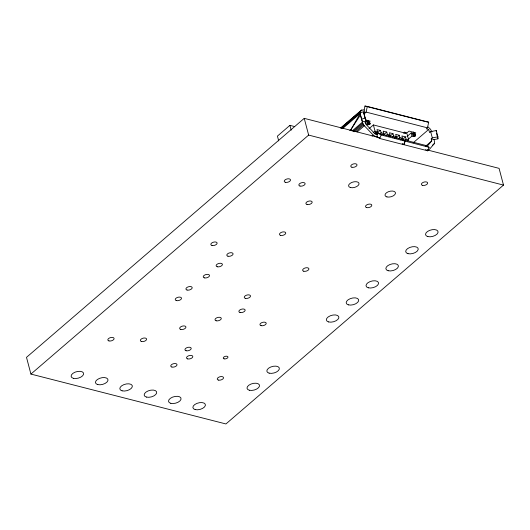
<?xml version="1.0" encoding="UTF-8"?>
<svg xmlns="http://www.w3.org/2000/svg" width="530" height="530" viewBox="0 0 530 530"><rect width="100%" height="100%" fill="white"/><g stroke="black" fill="none" stroke-linecap="round" stroke-linejoin="round"><path stroke-width="0.79" d="M375.174 133.739C378.327 135.759 377.4 130.95 380.527 130.473L381.136 132.772L383.819 133.461L383.21 131.162L386.761 132.069L387.37 134.375L390.053 135.064L389.444 132.758L392.995 133.673L393.598 135.971L396.288 136.66L395.678 134.362L399.223 135.269L399.832 137.568L402.515 138.257L401.912 135.958L405.457 136.873L406.066 139.171L408.61 139.821L406.947 133.547L373.385 124.934L369.046 128.671M427.16 146.326L431.764 140.927L431.215 138.84L434.09 139.576L437.946 138.827L437.912 136.806L436.256 130.532L430.658 131.619L429.552 132.566L428.724 129.426L426.325 128.81L427.458 127.843L428.697 122.178L367.33 106.431L366.084 112.095L364.958 113.062L364.13 109.922L361.321 110.227L360.161 112.612L341.499 128.671M364.13 109.922L364.978 106.046L367.33 106.431M427.286 149.95L429.293 149.506L434.242 143.709L434.567 142.298L434.09 139.576M381.13 134.984L405.006 141.112L403.694 144.644L379.818 138.516L381.13 134.984L377.91 133.162L376.784 134.13L374.862 133.639L365.601 123.954L365.044 121.86L362.169 121.118L359.764 112.916L363.408 111.837L366.15 120.913L365.044 121.86M401.978 139.337L425.855 145.465L429.075 147.287L427.763 150.818L403.886 144.69L405.198 141.159L401.786 139.291L377.91 133.162M368.516 121.304L365.634 121.218L366.462 124.358C368.032 126.047 372.491 122.88 368.416 122.675L367.793 120.323M403.588 133.229L405.112 132.321L407.252 132.639L409.041 131.102L415.752 132.825L413.963 134.362C418.037 134.567 413.579 137.734 412.009 136.044L408.438 139.118M359.764 112.916L360.513 114.844L351.039 129.419L349.787 130.493M294.72 126.584L289.923 125.352L277.428 136.104L278.694 140.887M379.606 137.701L304.227 118.356L26.5 357.352L30.919 374.081L225.926 423.954L503.5 185.096L499.081 168.361L427.717 150.05M30.919 374.081L308.652 135.09L503.5 185.096M340.79 127.896L361.321 110.227M340.744 128.141L361.897 109.935M341.592 127.922L360.261 111.856M342.784 128.432L360.201 113.44L351.039 129.419L351.403 130.784M352.185 130.95L362.434 122.132L360.513 114.844M353.093 131.347L362.739 123.046L362.434 122.132M354.119 131.758L363.163 123.974L362.739 123.046M355.862 131.632L363.699 124.888L363.163 123.974M357.101 131.996L364.335 125.769L363.699 124.888M368.416 122.675L370.205 121.132L365.733 119.985M373.186 132.811L375.048 131.208L377.585 131.864L376.976 129.559L380.527 130.473M372.087 136.177L373.299 135.137L375.843 136.747L379.202 137.674M375.108 133.997L377.585 131.864M379.897 133.838L381.136 132.772M382.58 134.527L383.819 133.461M382.216 134.395L383.634 134.759L386.761 132.069M386.125 135.441L387.37 134.375M388.815 136.13L390.053 135.064M388.45 135.998L389.868 136.362L392.995 133.673M392.359 137.038L393.598 135.971M394.426 138.264L396.288 136.66M399.223 135.269L396.135 138.131M398.593 138.641L399.832 137.568M400.66 139.86L402.515 138.257M405.457 136.873L402.369 139.728M407.014 136.495L411.181 132.904L412.824 133.268L414.281 132.878M404.827 140.238L406.066 139.171M407.365 140.887L408.61 139.821M413.175 142.809L428.724 129.426M431.215 138.84L432.314 137.893L437.912 136.806M425.736 146.121L431.764 140.927M432.434 145.266L434.242 143.709M361.427 119.19L365.064 118.111L366.15 120.913M426.352 121.801L428.697 122.178M364.978 106.046L425.55 121.595M366.084 112.095L427.458 127.843M363.361 112.651L364.958 113.062M375.982 132.798L377.4 133.162M375.306 132.785L377.44 133.335M382.249 134.567L383.634 134.759M388.483 136.164L389.868 136.362M375.319 132.97L377.453 133.514M375.313 133.162L377.446 133.706M375.286 133.355L377.413 133.904M405.198 141.159L429.075 147.287M375.24 133.553L377.367 134.097M425.557 149.573L427.763 150.818M402.23 143.756L403.886 144.69M402.588 144.021L403.694 144.644M379.818 138.516L377.612 137.27L376.784 134.13M428.061 126.915L430.393 129.141L431.99 131.864M364.335 125.769L373.299 135.137M436.495 133.341L437.117 135.693M437.528 137.263L437.946 138.827M430.658 131.619L432.314 137.893M415.175 134.037L415.586 135.601M415.05 134.183L415.46 135.746M414.884 134.315L415.301 135.885M414.692 134.448L415.109 136.018M414.062 132.99L414.891 136.13M413.824 133.09L414.652 136.23M413.34 132.01L414.407 136.309M413.32 133.229L414.149 136.362M413.069 133.262L413.897 136.395M412.824 133.268L413.652 136.409M412.592 133.255L413.42 136.389M411.181 132.904L412.009 136.044M404.675 131.97L405.092 133.534M373.385 124.934L375.048 131.208M369.622 122.344L370.039 123.914M369.496 122.49L369.913 124.06M369.337 122.629L369.755 124.199M369.145 122.761L369.562 124.325M368.926 122.874L369.344 124.444M368.277 121.403L369.105 124.537M368.032 121.483L368.86 124.616M367.774 121.536L368.602 124.676M367.522 121.569L368.35 124.709M367.277 121.582L368.105 124.716M367.045 121.562L367.873 124.702M363.408 111.837L365.064 118.111M304.227 118.356L308.652 135.09M289.923 125.352L291.189 130.135M436.256 130.532L436.276 131.877M146.479 397.089A6.439 3.352 -14.8 0 0 156.648 393.048A6.439 3.352 -14.8 0 0 148.208 390.882A6.439 3.352 -14.8 0 0 146.479 397.089M350.489 187.567A5.386 2.809 -14.8 0 0 359.002 184.188A5.386 2.809 -14.8 0 0 351.94 182.38A5.386 2.809 -14.8 0 0 350.489 187.567M386.933 196.922A5.386 2.809 -14.8 0 0 395.44 193.543A5.386 2.809 -14.8 0 0 388.377 191.727A5.386 2.809 -14.8 0 0 386.933 196.922M171.899 367.045A3.22 1.676 -14.8 0 0 176.987 365.024A3.22 1.676 -14.8 0 0 172.767 363.944A3.22 1.676 -14.8 0 0 171.899 367.045M218.406 380.089A3.22 1.676 -14.8 0 0 223.488 378.069A3.22 1.676 -14.8 0 0 219.268 376.982A3.22 1.676 -14.8 0 0 218.406 380.089M216.174 320.789A3.22 1.676 -14.8 0 0 221.255 318.769A3.22 1.676 -14.8 0 0 217.042 317.682A3.22 1.676 -14.8 0 0 216.174 320.789M180.816 329.441A3.22 1.676 -14.8 0 0 185.904 327.421A3.22 1.676 -14.8 0 0 181.684 326.341A3.22 1.676 -14.8 0 0 180.816 329.441M227.966 256.222A3.22 1.676 -14.8 0 0 233.048 254.201A3.22 1.676 -14.8 0 0 228.834 253.115A3.22 1.676 -14.8 0 0 227.966 256.222M187.07 290.049A3.22 1.676 -14.8 0 0 192.158 288.029A3.22 1.676 -14.8 0 0 187.938 286.949A3.22 1.676 -14.8 0 0 187.07 290.049M108.975 340.923A3.22 1.676 -14.8 0 0 114.063 338.909A3.22 1.676 -14.8 0 0 109.843 337.822A3.22 1.676 -14.8 0 0 108.975 340.923M261.091 325.665A3.22 1.676 -14.8 0 0 266.179 323.644A3.22 1.676 -14.8 0 0 261.959 322.565A3.22 1.676 -14.8 0 0 261.091 325.665M141.497 341.512A3.22 1.676 -14.8 0 0 146.578 339.492A3.22 1.676 -14.8 0 0 142.358 338.412A3.22 1.676 -14.8 0 0 141.497 341.512M366.674 207.601A3.22 1.676 -14.8 0 0 371.762 205.58A3.22 1.676 -14.8 0 0 367.542 204.5A3.22 1.676 -14.8 0 0 366.674 207.601M307.049 204.487A3.22 1.676 -14.8 0 0 312.137 202.473A3.22 1.676 -14.8 0 0 307.917 201.387A3.22 1.676 -14.8 0 0 307.049 204.487M217.28 266.776A3.22 1.676 -14.8 0 0 222.368 264.755A3.22 1.676 -14.8 0 0 218.148 263.675A3.22 1.676 -14.8 0 0 217.28 266.776M300.006 186.063A3.22 1.676 -14.8 0 0 305.094 184.042A3.22 1.676 -14.8 0 0 300.874 182.956A3.22 1.676 -14.8 0 0 300.006 186.063M211.993 245.476A3.22 1.676 -14.8 0 0 217.081 243.456A3.22 1.676 -14.8 0 0 212.861 242.369A3.22 1.676 -14.8 0 0 211.993 245.476M303.783 271.241A3.22 1.676 -14.8 0 0 308.871 269.227A3.22 1.676 -14.8 0 0 304.651 268.14A3.22 1.676 -14.8 0 0 303.783 271.241M186.103 350.747A3.22 1.676 -14.8 0 0 191.184 348.727A3.22 1.676 -14.8 0 0 186.971 347.64A3.22 1.676 -14.8 0 0 186.103 350.747M204.388 277.872A3.22 1.676 -14.8 0 0 209.469 275.852A3.22 1.676 -14.8 0 0 205.249 274.772A3.22 1.676 -14.8 0 0 204.388 277.872M245.39 298.363A3.22 1.676 -14.8 0 0 250.471 296.349A3.22 1.676 -14.8 0 0 246.258 295.263A3.22 1.676 -14.8 0 0 245.39 298.363M240.03 312.501A3.22 1.676 -14.8 0 0 245.112 310.481A3.22 1.676 -14.8 0 0 240.892 309.401A3.22 1.676 -14.8 0 0 240.03 312.501M176.384 300.603A3.22 1.676 -14.8 0 0 181.472 298.582A3.22 1.676 -14.8 0 0 177.252 297.502A3.22 1.676 -14.8 0 0 176.384 300.603M187.686 358.909A3.22 1.676 -14.8 0 0 192.768 356.889A3.22 1.676 -14.8 0 0 188.548 355.802A3.22 1.676 -14.8 0 0 187.686 358.909M224.117 358.843A2.418 1.259 -14.8 0 0 227.946 357.326A2.418 1.259 -14.8 0 0 224.773 356.511A2.418 1.259 -14.8 0 0 224.117 358.843M422.542 185.374A3.22 1.676 -14.8 0 0 427.63 183.353A3.22 1.676 -14.8 0 0 423.41 182.274A3.22 1.676 -14.8 0 0 422.542 185.374M351.913 167.248A3.22 1.676 -14.8 0 0 356.995 165.227A3.22 1.676 -14.8 0 0 352.781 164.148A3.22 1.676 -14.8 0 0 351.913 167.248M285.392 182.313A3.22 1.676 -14.8 0 0 290.48 180.293A3.22 1.676 -14.8 0 0 286.26 179.206A3.22 1.676 -14.8 0 0 285.392 182.313M280.635 235.386A3.22 1.676 -14.8 0 0 285.716 233.366A3.22 1.676 -14.8 0 0 281.503 232.286A3.22 1.676 -14.8 0 0 280.635 235.386M170.832 403.337A6.439 3.352 -14.8 0 0 181.002 399.302A6.439 3.352 -14.8 0 0 172.561 397.136A6.439 3.352 -14.8 0 0 170.832 403.337M73.405 378.334A6.439 3.352 -14.8 0 0 83.574 374.299A6.439 3.352 -14.8 0 0 75.141 372.133A6.439 3.352 -14.8 0 0 73.405 378.334M195.186 409.591A6.439 3.352 -14.8 0 0 205.355 405.549A6.439 3.352 -14.8 0 0 196.922 403.383A6.439 3.352 -14.8 0 0 195.186 409.591M97.765 384.588A6.439 3.352 -14.8 0 0 107.934 380.547A6.439 3.352 -14.8 0 0 99.494 378.38A6.439 3.352 -14.8 0 0 97.765 384.588M122.119 390.835A6.439 3.352 -14.8 0 0 132.288 386.801A6.439 3.352 -14.8 0 0 123.854 384.634A6.439 3.352 -14.8 0 0 122.119 390.835M427.842 236.592A6.439 3.352 -14.8 0 0 438.012 232.557A6.439 3.352 -14.8 0 0 429.572 230.391A6.439 3.352 -14.8 0 0 427.842 236.592M408.001 253.665A6.439 3.352 -14.8 0 0 418.17 249.63A6.439 3.352 -14.8 0 0 409.736 247.464A6.439 3.352 -14.8 0 0 408.001 253.665M388.165 270.737A6.439 3.352 -14.8 0 0 398.335 266.696A6.439 3.352 -14.8 0 0 389.901 264.53A6.439 3.352 -14.8 0 0 388.165 270.737M368.33 287.81A6.439 3.352 -14.8 0 0 378.5 283.769A6.439 3.352 -14.8 0 0 370.059 281.602A6.439 3.352 -14.8 0 0 368.33 287.81M348.488 304.876A6.439 3.352 -14.8 0 0 358.658 300.841A6.439 3.352 -14.8 0 0 350.224 298.675A6.439 3.352 -14.8 0 0 348.488 304.876M328.653 321.948A6.439 3.352 -14.8 0 0 338.822 317.907A6.439 3.352 -14.8 0 0 330.382 315.748A6.439 3.352 -14.8 0 0 328.653 321.948M249.299 390.232A6.439 3.352 -14.8 0 0 259.468 386.191A6.439 3.352 -14.8 0 0 251.035 384.031A6.439 3.352 -14.8 0 0 249.299 390.232M269.141 373.16A6.439 3.352 -14.8 0 0 279.31 369.125A6.439 3.352 -14.8 0 0 270.87 366.959A6.439 3.352 -14.8 0 0 269.141 373.16"/></g></svg>
